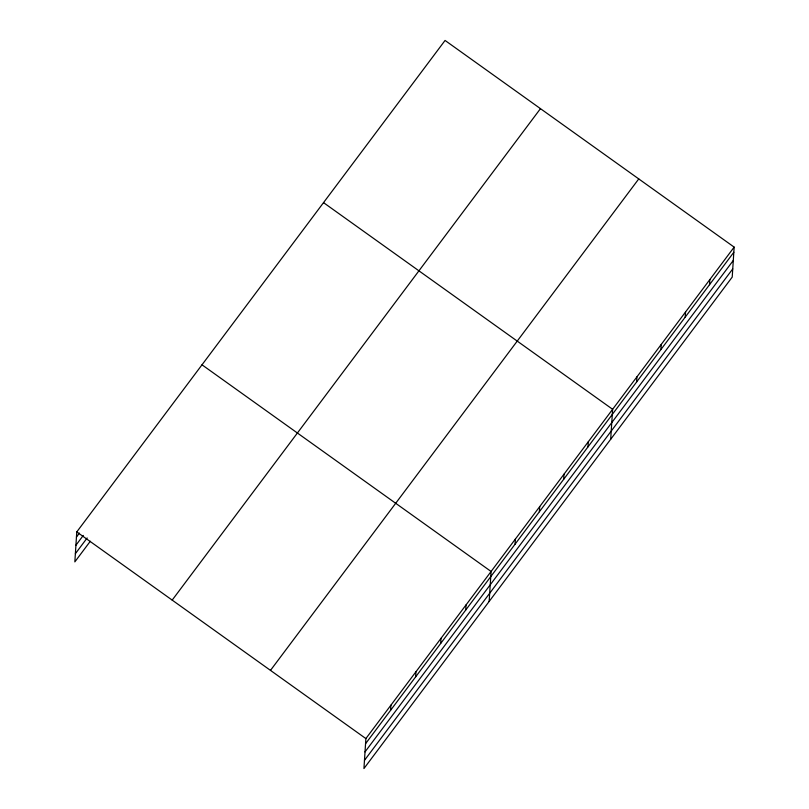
<?xml version="1.0" encoding="UTF-8"?>
<svg xmlns="http://www.w3.org/2000/svg" width="809" height="809" viewBox="0 0 809 809"><rect width="100%" height="100%" fill="white"/><g stroke="black" fill="none" stroke-linecap="round" stroke-linejoin="round"><path stroke-width="1.21" d="M734.157 247.119L365.88 738.577L363.939 768.55L732.216 277.093L734.157 247.119L445.061 40.45L76.784 531.907L74.843 561.881L90.315 541.241M390.585 710.302L390.919 705.155M415.634 676.89L415.957 671.733M440.672 643.468L441.006 638.321M465.711 610.047L466.045 604.899M489.152 601.451L491.093 571.478L201.997 364.808M515.06 544.194L515.394 539.047M539.37 511.753L539.704 506.606M563.681 479.322L564.015 474.175M587.981 446.881L588.315 441.734M610.684 439.277L612.625 409.293L323.529 202.634M636.592 382.01L636.926 376.863M660.902 349.579L661.236 344.422M685.213 317.138L685.547 311.991M709.513 284.707L709.847 279.55M76.45 537.055L79.393 533.121M75.925 545.246L83.287 535.416M75.379 553.69L87.16 537.965M172.186 600.106L540.463 108.649M270.479 670.378L638.756 178.92M365.547 743.724L733.824 252.266M365.011 751.915L733.288 260.458M364.465 760.359L732.742 268.901M76.784 531.907L365.88 738.577"/></g></svg>
